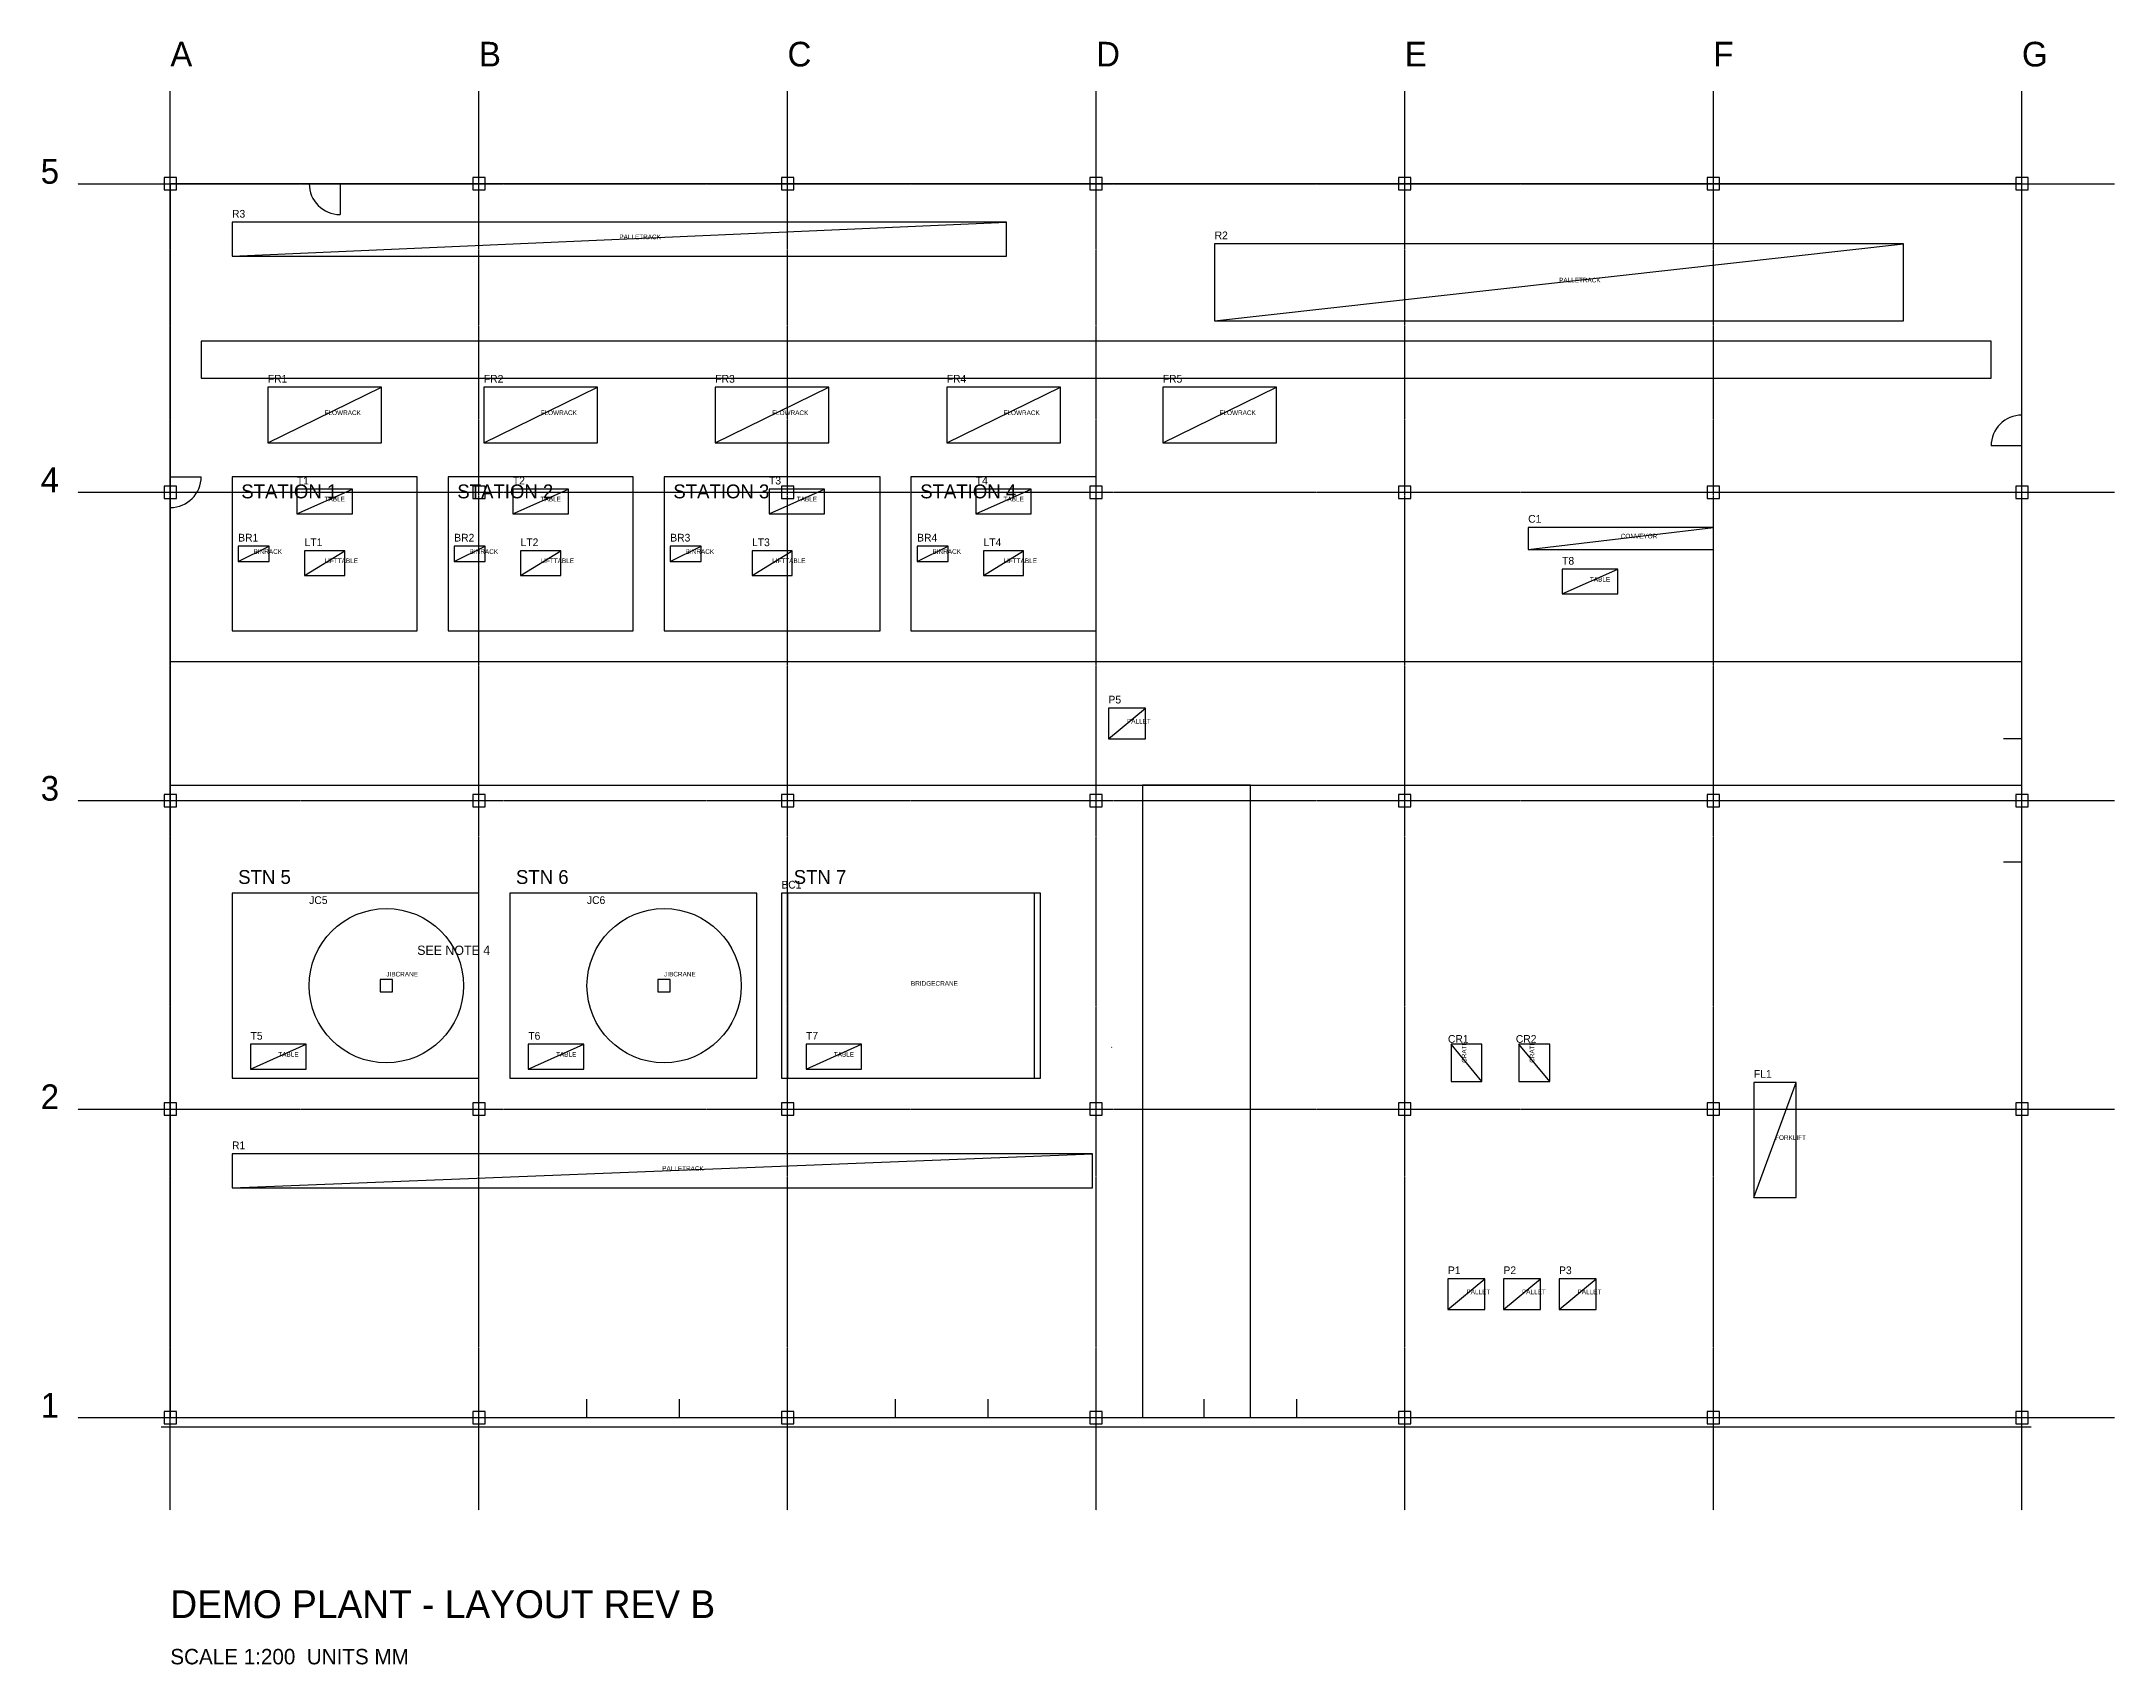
# Model space of a CAD drawing. Header units: millimetres. Extents: x 210825 to 278000, y 78993 to 131612.
import ezdxf

# ---------------------------------------------------------------- set-up
doc = ezdxf.new("R2010")
doc.units = ezdxf.units.MM
doc.linetypes.add('CENTER', pattern=[5.08, 3.175, -0.635, 0.635, -0.635])
for name, color, linetype in [('A-DOOR', 3, 'Continuous'), ('A-WALL', 7, 'Continuous'), ('E-EQUIP', 1, 'Continuous'), ('F-AISLE', 2, 'Continuous'), ('F-STATION', 30, 'Continuous'), ('F-WALK', 3, 'Continuous'), ('S-COLS', 5, 'Continuous'), ('S-GRID', 8, 'Continuous'), ('TEXT', 7, 'Continuous')]:
    doc.layers.add(name, color=color, linetype=linetype)

# ---------------------------------------------------------------- blocks, each defined once
blk = doc.blocks.new('COL-W14')
blk.add_lwpolyline([(-200, -200), (200, -200), (200, 200), (-200, 200)], close=True)
blk = doc.blocks.new('DOCK-3000')
for p, q in [((-1500, 0), (-1500, 600)), ((-1500, 0), (1500, 0)), ((1500, 0), (1500, 600))]:
    blk.add_line(p, q)
blk = doc.blocks.new('ROLLUP-4000')
for p, q in [((-2000, 0), (-2000, 600)), ((-2000, 0), (2000, 0)), ((2000, 0), (2000, 600))]:
    blk.add_line(p, q)
blk = doc.blocks.new('DOOR-1000')
for p, q in [((-500, 0), (-500, 1000)), ((-500, 0), (500, 0)), ((500, 0), (500, 0))]:
    blk.add_line(p, q)
blk.add_arc((-500, 0), 1000, 0, 90)
blk = doc.blocks.new('TABLE_1800x800')
blk.add_line((-900, -400), (900, 400))
blk.add_lwpolyline([(-900, -400), (900, -400), (900, 400), (-900, 400)], close=True)
blk.add_text('TABLE', height=150).set_placement((0, 0))
blk = doc.blocks.new('LIFTTABLE_1300x800')
blk.add_line((-650, -400), (650, 400))
blk.add_lwpolyline([(-650, -400), (650, -400), (650, 400), (-650, 400)], close=True)
blk.add_text('LIFTTABLE', height=150).set_placement((0, 0))
blk = doc.blocks.new('FLOWRACK_3680x1800')
blk.add_line((-1840, -900), (1840, 900))
blk.add_lwpolyline([(-1840, -900), (1840, -900), (1840, 900), (-1840, 900)], close=True)
blk.add_text('FLOWRACK', height=150).set_placement((0, 0))
blk = doc.blocks.new('BINRACK_1000x500')
blk.add_line((-500, -250), (500, 250))
blk.add_lwpolyline([(-500, -250), (500, -250), (500, 250), (-500, 250)], close=True)
blk.add_text('BINRACK', height=150).set_placement((0, 0))
blk = doc.blocks.new('JIBCRANE_5000x5000')
blk.add_lwpolyline([(-200, -200), (200, -200), (200, 200), (-200, 200)], close=True)
blk.add_circle((0, 0), 2500)
blk.add_text('JIBCRANE', height=150).set_placement((0, 300))
blk = doc.blocks.new('BRIDGECRANE_8400x6000')
blk.add_lwpolyline([(-4200, -3000), (4200, -3000), (4200, 3000), (-4200, 3000)], close=True)
blk.add_text('BRIDGECRANE', height=150).set_placement((0, 0))
blk = doc.blocks.new('PALLETRACK_27880x1100')
blk.add_line((-13940, -550), (13940, 550))
blk.add_lwpolyline([(-13940, -550), (13940, -550), (13940, 550), (-13940, 550)], close=True)
blk.add_text('PALLETRACK', height=150).set_placement((0, 0))
blk = doc.blocks.new('PALLETRACK_22320x2500')
blk.add_line((-11160, -1250), (11160, 1250))
blk.add_lwpolyline([(-11160, -1250), (11160, -1250), (11160, 1250), (-11160, 1250)], close=True)
blk.add_text('PALLETRACK', height=150).set_placement((0, 0))
blk = doc.blocks.new('PALLETRACK_25100x1100')
blk.add_line((-12550, -550), (12550, 550))
blk.add_lwpolyline([(-12550, -550), (12550, -550), (12550, 550), (-12550, 550)], close=True)
blk.add_text('PALLETRACK', height=150).set_placement((0, 0))
blk = doc.blocks.new('CONVEYOR_6000x720')
blk.add_line((-3000, -360), (3000, 360))
blk.add_lwpolyline([(-3000, -360), (3000, -360), (3000, 360), (-3000, 360)], close=True)
blk.add_text('CONVEYOR', height=150).set_placement((0, 0))
blk = doc.blocks.new('PALLET_1200x1000')
blk.add_line((-600, -500), (600, 500))
blk.add_lwpolyline([(-600, -500), (600, -500), (600, 500), (-600, 500)], close=True)
blk.add_text('PALLET', height=150).set_placement((0, 0))
blk = doc.blocks.new('CRATE_1200x1000')
blk.add_line((-600, -500), (600, 500))
blk.add_lwpolyline([(-600, -500), (600, -500), (600, 500), (-600, 500)], close=True)
blk.add_text('CRATE', height=150).set_placement((0, 0))
blk = doc.blocks.new('FORKLIFT_1370x3730')
blk.add_line((-685, -1865), (685, 1865))
blk.add_lwpolyline([(-685, -1865), (685, -1865), (685, 1865), (-685, 1865)], close=True)
blk.add_text('FORKLIFT', height=150).set_placement((0, 0))

msp = doc.modelspace()

# ---------------------------------------------------------------- linework, layer by layer
msp.add_line((245500, 99000), (245512, 99004))
at = {"layer": 'A-WALL'}
for p, q in [((215000, 127000), (215000, 87000)), ((275000, 127000), (215003, 127000)), ((275000, 87000), (275000, 127000)), ((214700, 86700), (275300, 86700)), ((215000, 87000), (275000, 87000)), ((215000, 87000), (275000, 87000))]:
    msp.add_line(p, q, dxfattribs=at)
at = {"layer": 'F-AISLE'}
for points in [[(215000, 107500), (275000, 107500), (275000, 111500), (215000, 111500)], [(246500, 87000), (250000, 87000), (250000, 107500), (246500, 107500)]]:
    msp.add_lwpolyline(points, close=True, dxfattribs=at)
at = {"layer": 'F-STATION'}
for points in [[(217000, 112500), (223000, 112500), (223000, 117500), (217000, 117500)], [(224000, 112500), (230000, 112500), (230000, 117500), (224000, 117500)], [(231000, 112500), (238000, 112500), (238000, 117500), (231000, 117500)], [(239000, 112500), (245000, 112500), (245000, 117500), (239000, 117500)], [(217000, 98000), (225000, 98000), (225000, 104000), (217000, 104000)], [(226000, 98000), (234000, 98000), (234000, 104000), (226000, 104000)], [(235000, 98000), (243000, 98000), (243000, 104000), (235000, 104000)]]:
    msp.add_lwpolyline(points, close=True, dxfattribs=at)
at = {"layer": 'F-WALK'}
msp.add_lwpolyline([(216000, 120700), (274000, 120700), (274000, 121900), (216000, 121900)], close=True, dxfattribs=at)
at = {"layer": 'S-GRID', "linetype": 'CENTER'}
for p, q in [((215000, 84000), (215000, 130000)), ((225000, 84000), (225000, 130000)), ((235000, 84000), (235000, 130000)), ((245000, 84000), (245000, 130000)), ((255000, 84000), (255000, 130000)), ((265000, 84000), (265000, 130000)), ((275000, 84000), (275000, 130000)), ((212000, 127000), (278000, 127000)), ((212000, 117000), (278000, 117000)), ((212000, 107000), (278000, 107000)), ((212000, 97000), (278000, 97000)), ((212000, 87000), (278000, 87000))]:
    msp.add_line(p, q, dxfattribs=at)

# ---------------------------------------------------------------- block references
at = {"layer": 'A-DOOR'}
for name, p, rotation in [('DOOR-1000', (220000, 127000), 180), ('DOOR-1000', (275000, 119000), 90), ('DOOR-1000', (215000, 117000), 270), ('ROLLUP-4000', (275000, 107000), 90)]:
    msp.add_blockref(name, p, dxfattribs=dict(at, rotation=rotation))
for p in [(230000, 87000), (240000, 87000), (250000, 87000)]:
    msp.add_blockref('DOCK-3000', p, dxfattribs=at)
at = {"layer": 'E-EQUIP'}
for name, p in [('PALLETRACK_25100x1100', (229550, 125200)), ('PALLETRACK_22320x2500', (260000, 123800)), ('FLOWRACK_3680x1800', (220000, 119500)), ('FLOWRACK_3680x1800', (227000, 119500)), ('FLOWRACK_3680x1800', (234500, 119500)), ('FLOWRACK_3680x1800', (242000, 119500)), ('FLOWRACK_3680x1800', (249000, 119500)), ('TABLE_1800x800', (220000, 116700)), ('TABLE_1800x800', (227000, 116700)), ('TABLE_1800x800', (235300, 116700)), ('TABLE_1800x800', (242000, 116700)), ('CONVEYOR_6000x720', (262000, 115500)), ('BINRACK_1000x500', (217700, 115000)), ('LIFTTABLE_1300x800', (220000, 114700)), ('BINRACK_1000x500', (224700, 115000)), ('LIFTTABLE_1300x800', (227000, 114700)), ('BINRACK_1000x500', (231700, 115000)), ('LIFTTABLE_1300x800', (234500, 114700)), ('BINRACK_1000x500', (239700, 115000)), ('LIFTTABLE_1300x800', (242000, 114700)), ('TABLE_1800x800', (261000, 114100)), ('PALLET_1200x1000', (246000, 109500)), ('JIBCRANE_5000x5000', (222000, 101000)), ('JIBCRANE_5000x5000', (231000, 101000)), ('BRIDGECRANE_8400x6000', (239000, 101000)), ('TABLE_1800x800', (218500, 98700)), ('TABLE_1800x800', (227500, 98700)), ('TABLE_1800x800', (236500, 98700)), ('FORKLIFT_1370x3730', (267000, 96000)), ('PALLETRACK_27880x1100', (230940, 95000)), ('PALLET_1200x1000', (257000, 91000)), ('PALLET_1200x1000', (258800, 91000)), ('PALLET_1200x1000', (260600, 91000))]:
    msp.add_blockref(name, p, dxfattribs=at)
at = {"layer": 'E-EQUIP', "rotation": 90}
for p in [(257000, 98500), (259200, 98500)]:
    msp.add_blockref('CRATE_1200x1000', p, dxfattribs=at)
at = {"layer": 'S-COLS'}
for p in [(215000, 127000), (225000, 127000), (235000, 127000), (245000, 127000), (255000, 127000), (265000, 127000), (275000, 127000), (215000, 117000), (225000, 117000), (235000, 117000), (245000, 117000), (255000, 117000), (265000, 117000), (275000, 117000), (215000, 107000), (225000, 107000), (235000, 107000), (245000, 107000), (255000, 107000), (265000, 107000), (275000, 107000), (215000, 97000), (225000, 97000), (235000, 97000), (245000, 97000), (255000, 97000), (265000, 97000), (275000, 97000), (215000, 87000), (225000, 87000), (235000, 87000), (245000, 87000), (255000, 87000), (265000, 87000), (275000, 87000)]:
    msp.add_blockref('COL-W14', p, dxfattribs=at)

# ---------------------------------------------------------------- texts
at = {"layer": 'S-GRID'}
for s, p in [('A', (215000, 130800)), ('B', (225000, 130800)), ('C', (235000, 130800)), ('D', (245000, 130800)), ('E', (255000, 130800)), ('F', (265000, 130800)), ('G', (275000, 130800)), ('5', (210800, 127000)), ('4', (210800, 117000)), ('3', (210800, 107000)), ('2', (210800, 97000)), ('1', (210800, 87000))]:
    msp.add_text(s, height=800, dxfattribs=at).set_placement(p)
at = {"layer": 'TEXT'}
for s, height, p in [('R3', 250, (217000, 125900)), ('R2', 250, (248840, 125200)), ('FR1', 250, (218160, 120550)), ('FR2', 250, (225160, 120550)), ('FR3', 250, (232660, 120550)), ('FR4', 250, (240160, 120550)), ('FR5', 250, (247160, 120550)), ('STATION 1', 450, (217300, 116800)), ('T1', 250, (219100, 117250)), ('STATION 2', 450, (224300, 116800)), ('T2', 250, (226100, 117250)), ('STATION 3', 450, (231300, 116800)), ('T3', 250, (234400, 117250)), ('STATION 4', 450, (239300, 116800)), ('T4', 250, (241100, 117250)), ('C1', 250, (259000, 116010)), ('BR1', 250, (217200, 115400)), ('BR2', 250, (224200, 115400)), ('BR3', 250, (231200, 115400)), ('BR4', 250, (239200, 115400)), ('LT1', 250, (219350, 115250)), ('LT2', 250, (226350, 115250)), ('LT3', 250, (233850, 115250)), ('LT4', 250, (241350, 115250)), ('T8', 250, (260100, 114650)), ('P5', 250, (245400, 110150)), ('STN 5', 450, (217200, 104300)), ('STN 6', 450, (226200, 104300)), ('BC1', 250, (234800, 104150)), ('STN 7', 450, (235200, 104300)), ('JC5', 250, (219500, 103650)), ('JC6', 250, (228500, 103650)), ('SEE NOTE 4', 300, (223000, 102000)), ('T5', 250, (217600, 99250)), ('T6', 250, (226600, 99250)), ('T7', 250, (235600, 99250)), ('CR1', 250, (256400, 99150)), ('CR2', 250, (258600, 99150)), ('FL1', 250, (266315, 98015)), ('R1', 250, (217000, 95700)), ('P1', 250, (256400, 91650)), ('P2', 250, (258200, 91650)), ('P3', 250, (260000, 91650)), ('DEMO PLANT - LAYOUT REV B', 900, (215000, 80500)), ('SCALE 1:200  UNITS MM', 500, (215000, 79000))]:
    msp.add_text(s, height=height, dxfattribs=at).set_placement(p)

doc.saveas('drawing.dxf')
